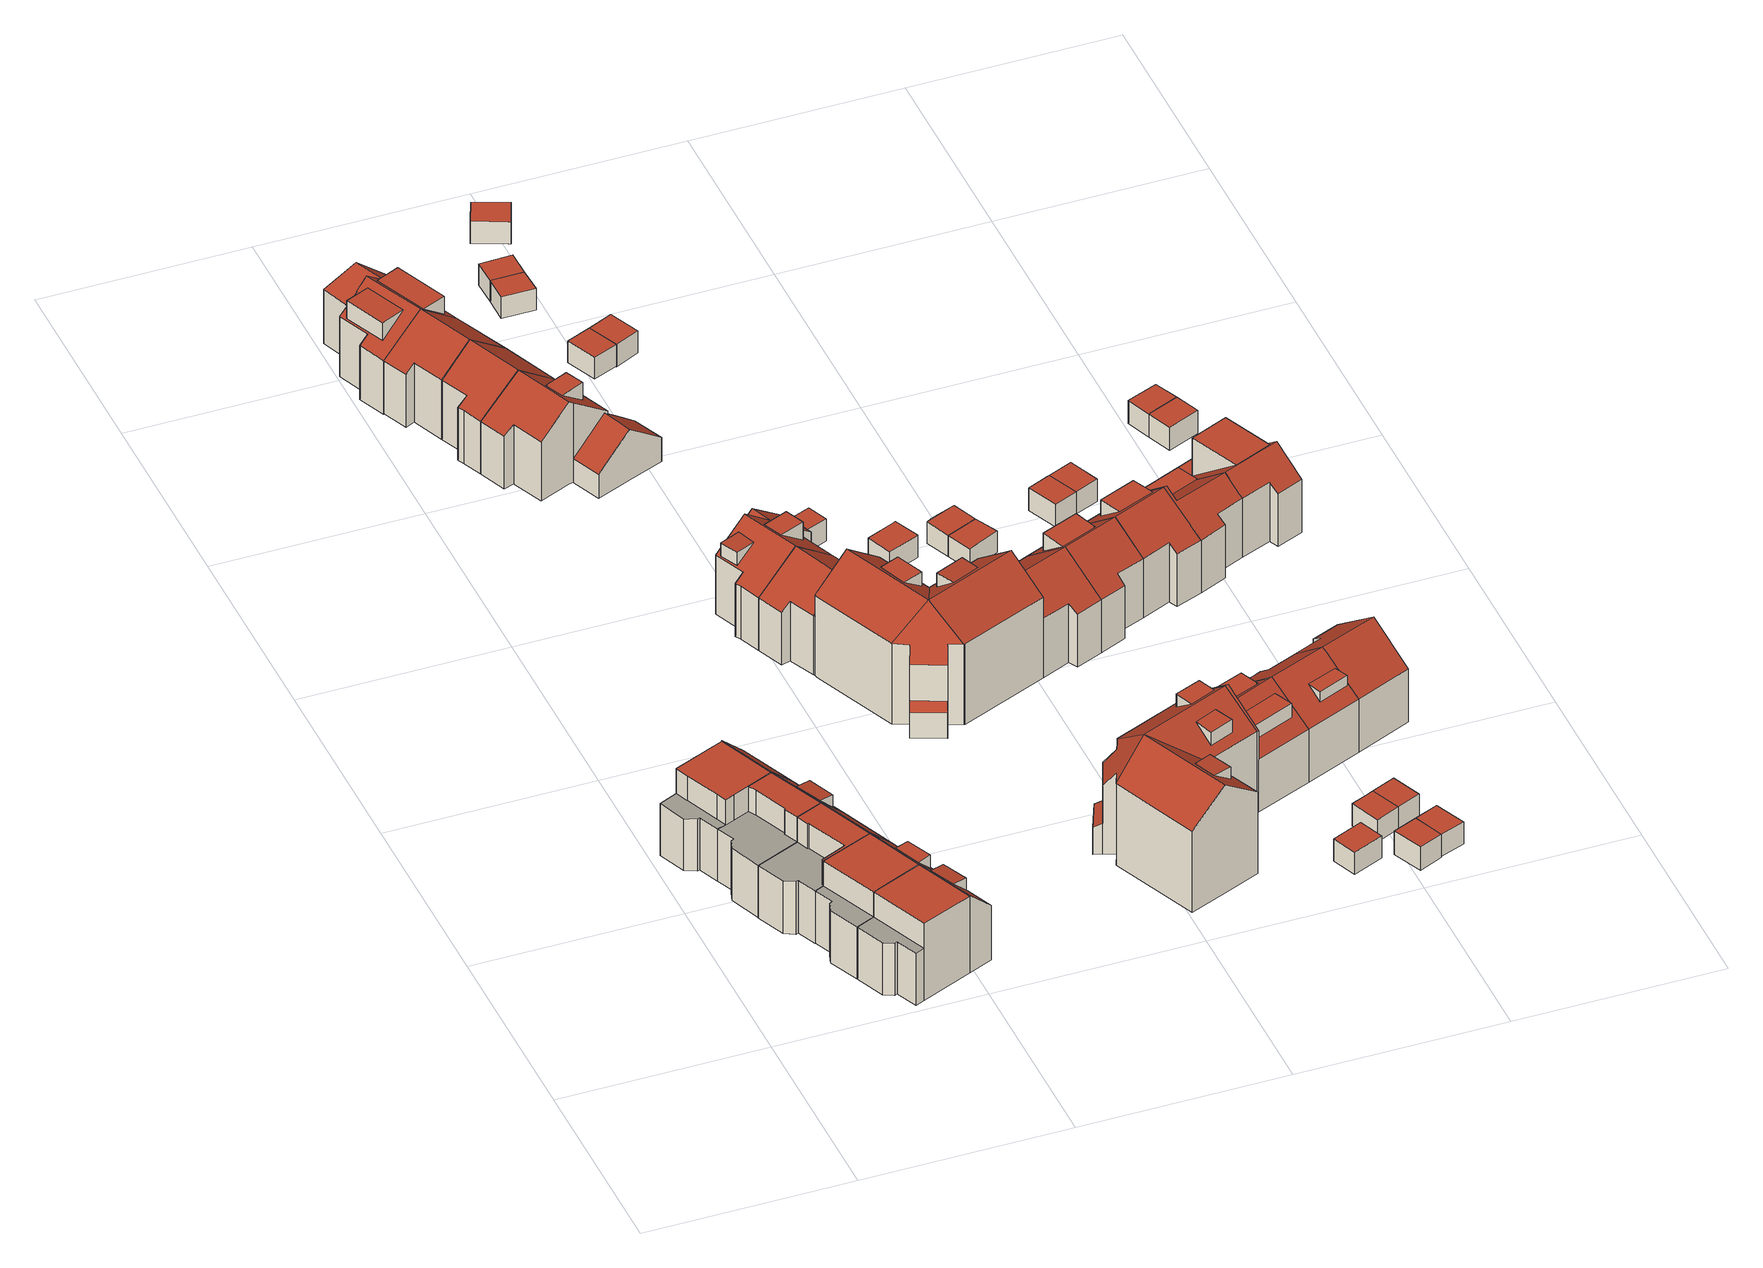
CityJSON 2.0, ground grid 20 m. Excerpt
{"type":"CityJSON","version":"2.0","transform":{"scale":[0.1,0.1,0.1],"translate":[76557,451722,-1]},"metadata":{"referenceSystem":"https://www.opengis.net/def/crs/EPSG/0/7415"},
"CityObjects":{
"building1":{"type":"Building","attributes":{"Volume":436.54,"Dakoppervlakte":54.67,"Muuroppervlakte":233.49,"Vloeroppervlakte":57.75,"hoogte_Z_max_in_m_NAP":8.41,"GEB_DOEL":"woonfunctie","dateOfConstruction":"1982-01-01","measuredHeight":8.44},"geometry":[{"type":"Solid","lod":"2","boundaries":[[[[0,1,2,3,4,5,6,7,8,9,10]],[[11,12,13,14,15,16,17,18,19,20]],[[21,22,23,24,25,26,27]],[[28,29,30,31]],[[0,10,20,21,27]],[[26,25,16,4,3]],[[10,9,11,20]],[[8,7,13,12]],[[7,6,14,13]],[[14,6,5,15]],[[16,15,5,4]],[[21,20,19,22]],[[19,18,23,22]],[[23,18,17,24]],[[24,17,16,25]],[[27,30,29,1,0]],[[3,2,28,31,26]],[[28,2,1,29]],[[30,27,26,31]],[[9,8,12,11]]]],"semantics":{"surfaces":[{"type":"GroundSurface"},{"type":"OuterFloorSurface"},{"type":"RoofSurface"},{"type":"WallSurface"}],"values":[[0,1,2,2,3,3,3,3,3,3,3,3,3,3,3,3,3,3,3,3]]}}]},
"building2":{"type":"Building","attributes":{"Volume":397.1,"Dakoppervlakte":32.5,"Muuroppervlakte":234.13,"Vloeroppervlakte":57.98,"hoogte_Z_max_in_m_NAP":8.41,"GEB_DOEL":"woonfunctie","dateOfConstruction":"1982-01-01","measuredHeight":8.43},"children":["building2-1"],"geometry":[{"type":"Solid","lod":"2","boundaries":[[[[32,33,5,4,3,2,34,35,36,37,38]],[[39,40,41,42,43,44,26,25]],[[45,46,28,31],[47,48,49,50]],[[15,51,52,53,54,55,56,57,58,59,16]],[[4,5,15,16]],[[15,5,33,51]],[[52,51,33,32]],[[32,38,53,52]],[[38,37,54,53]],[[25,26,3,4,16]],[[44,43,55,36,35]],[[46,34,2,28]],[[26,31,28,2,3]],[[45,44,35,34,46]],[[31,26,44,45]],[[25,16,59,39]],[[39,59,58,40]],[[40,58,57,41]],[[41,57,56,42]],[[42,56,55,43]],[[37,36,55,54]],[[60,61,47,50]],[[60,49,48,61]],[[48,47,61]],[[60,50,49]]]],"semantics":{"surfaces":[{"type":"GroundSurface"},{"type":"RoofSurface"},{"type":"OuterFloorSurface"},{"type":"WallSurface"}],"values":[[0,1,1,2,3,3,3,3,3,3,3,3,3,3,3,3,3,3,3,3,3,1,3,3,3]]}}]},
"building2-1":{"type":"BuildingInstallation","attributes":{"relationToConstruction":"outside"},"parents":["building2"],"geometry":[{"type":"MultiSurface","lod":"2","boundaries":[[[60,61,47,50]],[[60,49,48,61]],[[48,47,61]],[[60,50,49]]],"semantics":{"surfaces":[{"type":"RoofSurface"},{"type":"WallSurface"}],"values":[0,1,1,1]}}]},
"building3":{"type":"Building","attributes":{"Volume":391.67,"Dakoppervlakte":37.81,"Muuroppervlakte":233.89,"Vloeroppervlakte":57.33,"hoogte_Z_max_in_m_NAP":8.41,"GEB_DOEL":"woonfunctie","dateOfConstruction":"1982-01-01","measuredHeight":8.47},"geometry":[{"type":"Solid","lod":"2","boundaries":[[[[62,63,64,65,66,67,68,69,70,71,72]],[[54,73,74,75,76,77,78,79,80,81,55]],[[43,82,83,84,85,86,87,44]],[[88,89,46,45]],[[75,74,64,63]],[[63,62,76,75]],[[62,72,77,76]],[[66,65,73,54]],[[64,74,73,65]],[[68,67,55,43,44]],[[87,86,77,72,71]],[[71,70,89,88,87]],[[70,69,46,89]],[[69,68,44,45,46]],[[45,44,87,88]],[[43,55,81,82]],[[82,81,80,83]],[[80,79,84,83]],[[79,78,85,84]],[[85,78,77,86]],[[54,55,67,66]]]],"semantics":{"surfaces":[{"type":"GroundSurface"},{"type":"OuterFloorSurface"},{"type":"RoofSurface"},{"type":"WallSurface"}],"values":[[0,1,2,2,3,3,3,3,3,3,3,3,3,3,3,3,3,3,3,3,3]]}}]},
"building4":{"type":"Building","attributes":{"Volume":446.67,"Dakoppervlakte":49.87,"Muuroppervlakte":235,"Vloeroppervlakte":58.86,"hoogte_Z_max_in_m_NAP":8.41,"GEB_DOEL":"woonfunctie","dateOfConstruction":"1982-01-01","measuredHeight":8.44},"children":["building4-1"],"geometry":[{"type":"Solid","lod":"2","boundaries":[[[[90,91,92,93,94,95,96,97,98,99,100]],[[86,101,102,87]],[[103,104,89,88],[105,106,107,108]],[[76,109,110,111,112,113,77]],[[77,86,87,94,93]],[[102,101,113,98,97]],[[92,91,109,76]],[[110,109,91,90]],[[90,100,111,110]],[[112,111,100,99]],[[112,99,98,113]],[[86,77,113,101]],[[95,94,87,88,89]],[[97,96,104,103,102]],[[89,104,96,95]],[[88,87,102,103]],[[93,92,76,77]],[[114,115,105,108]],[[114,107,106,115]],[[106,105,115]],[[114,108,107]]]],"semantics":{"surfaces":[{"type":"GroundSurface"},{"type":"RoofSurface"},{"type":"OuterFloorSurface"},{"type":"WallSurface"}],"values":[[0,1,1,2,3,3,3,3,3,3,3,3,3,3,3,3,3,1,3,3,3]]}}]},
"building4-1":{"type":"BuildingInstallation","attributes":{"relationToConstruction":"outside"},"parents":["building4"],"geometry":[{"type":"MultiSurface","lod":"2","boundaries":[[[114,115,105,108]],[[114,107,106,115]],[[106,105,115]],[[114,108,107]]],"semantics":{"surfaces":[{"type":"RoofSurface"},{"type":"WallSurface"}],"values":[0,1,1,1]}}]},
"building5":{"type":"Building","attributes":{"Volume":452,"Dakoppervlakte":50.24,"Muuroppervlakte":235.91,"Vloeroppervlakte":59.5,"hoogte_Z_max_in_m_NAP":8.41,"GEB_DOEL":"woonfunctie","dateOfConstruction":"1982-01-01","measuredHeight":8.44},"children":["building5-1"],"geometry":[{"type":"Solid","lod":"2","boundaries":[[[[116,117,99,98,97,96,118,119,120,121,122]],[[101,123,124,102]],[[125,126,104,103],[127,128,129,130]],[[112,131,132,133,134,135,113]],[[101,102,97,98,113]],[[120,119,124,123,135]],[[122,121,134,133]],[[135,134,121,120]],[[113,98,99,112]],[[112,99,117,131]],[[116,132,131,117]],[[101,113,135,123]],[[119,118,126,125,124]],[[126,118,96,104]],[[102,103,104,96,97]],[[103,102,124,125]],[[133,132,116,122]],[[136,127,130,137]],[[137,129,128,136]],[[128,127,136]],[[137,130,129]]]],"semantics":{"surfaces":[{"type":"GroundSurface"},{"type":"RoofSurface"},{"type":"OuterFloorSurface"},{"type":"WallSurface"}],"values":[[0,1,1,2,3,3,3,3,3,3,3,3,3,3,3,3,3,1,3,3,3]]}}]},
"building5-1":{"type":"BuildingInstallation","attributes":{"relationToConstruction":"outside"},"parents":["building5"],"geometry":[{"type":"MultiSurface","lod":"2","boundaries":[[[136,127,130,137]],[[137,129,128,136]],[[128,127,136]],[[137,130,129]]],"semantics":{"surfaces":[{"type":"RoofSurface"},{"type":"WallSurface"}],"values":[0,1,1,1]}}]},
"building6":{"type":"Building","attributes":{"Volume":360.4,"Dakoppervlakte":61.34,"Muuroppervlakte":196.68,"Vloeroppervlakte":49.16,"hoogte_Z_max_in_m_NAP":9.28,"GEB_DOEL":"woonfunctie","dateOfConstruction":"1980-01-01","measuredHeight":8.89},"geometry":[{"type":"Solid","lod":"2","boundaries":[[[[138,139,140,141,142,143,144,145]],[[146,147,148,149,150,151]],[[151,150,152,153]],[[144,143,152,150]],[[143,142,153,152]],[[141,140,146,151,153,142]],[[147,146,140,139]],[[148,147,139,138]],[[148,138,145,149]],[[144,150,149,145]]]],"semantics":{"surfaces":[{"type":"GroundSurface"},{"type":"RoofSurface"},{"type":"WallSurface"}],"values":[[0,1,1,2,2,2,2,2,2,2]]}}]},
"building7":{"type":"Building","attributes":{"Volume":532.87,"Dakoppervlakte":56.47,"Muuroppervlakte":241.25,"Vloeroppervlakte":70.37,"hoogte_Z_max_in_m_NAP":9.27,"GEB_DOEL":"woonfunctie","dateOfConstruction":"1980-01-01","measuredHeight":8.95},"children":["building7-1","building7-2"],"geometry":[{"type":"Solid","lod":"2","boundaries":[[[[154,155,156,157,158,159,160,161,162,163,164,165]],[[166,151,153,167,168,169],[170,171,172,173]],[[146,151,166,174,175,176,177,178],[179,180,181,182]],[[183,184,169,185,186,187]],[[167,188,186,185]],[[166,169,184]],[[183,174,166,184]],[[158,157,175,174,183]],[[155,177,176,156]],[[155,154,178,177]],[[178,154,165,146]],[[165,164,151,146]],[[153,163,162,167]],[[187,186,188,161,160,159]],[[159,158,183,187]],[[168,167,185]],[[185,169,168]],[[167,162,161,188]],[[151,164,163,153]],[[157,156,176,175]],[[189,190,170,173]],[[189,172,171,190]],[[171,170,190]],[[189,173,172]],[[191,182,181,192]],[[192,180,179,191]],[[179,182,191]],[[192,181,180]]]],"semantics":{"surfaces":[{"type":"GroundSurface"},{"type":"RoofSurface"},{"type":"WallSurface"}],"values":[[0,1,1,1,1,2,2,2,2,2,2,2,2,2,2,2,2,2,2,2,1,2,2,2,1,2,2,2]]}}]},
"building7-1":{"type":"BuildingInstallation","attributes":{"relationToConstruction":"outside"},"parents":["building7"],"geometry":[{"type":"MultiSurface","lod":"2","boundaries":[[[189,190,170,173]],[[189,172,171,190]],[[171,170,190]],[[189,173,172]]],"semantics":{"surfaces":[{"type":"RoofSurface"},{"type":"WallSurface"}],"values":[0,1,1,1]}}]},
"building7-2":{"type":"BuildingInstallation","attributes":{"relationToConstruction":"outside"},"parents":["building7"],"geometry":[{"type":"MultiSurface","lod":"2","boundaries":[[[191,182,181,192]],[[192,180,179,191]],[[179,182,191]],[[192,181,180]]],"semantics":{"surfaces":[{"type":"RoofSurface"},{"type":"WallSurface"}],"values":[0,1,1,1]}}]},
"building8":{"type":"Building","attributes":{"Volume":357.37,"Dakoppervlakte":60.67,"Muuroppervlakte":196.21,"Vloeroppervlakte":48.62,"hoogte_Z_max_in_m_NAP":9.29,"GEB_DOEL":"woonfunctie","dateOfConstruction":"1980-01-01","measuredHeight":8.91},"geometry":[{"type":"Solid","lod":"2","boundaries":[[[[145,144,143,193,194,195,196,197,198]],[[199,150,149,200,201,202,203]],[[152,150,199,204]],[[194,193,204,199]],[[193,143,152,204]],[[149,150,152,143,144,145]],[[200,149,145,198]],[[198,197,201,200]],[[197,196,202,201]],[[202,196,195,203]],[[199,203,195,194]]]],"semantics":{"surfaces":[{"type":"GroundSurface"},{"type":"RoofSurface"},{"type":"WallSurface"}],"values":[[0,1,1,2,2,2,2,2,2,2,2]]}}]},
"building9":{"type":"Building","attributes":{"Volume":407.13,"Dakoppervlakte":66.75,"Muuroppervlakte":210.38,"Vloeroppervlakte":59.9,"hoogte_Z_max_in_m_NAP":9.3,"GEB_DOEL":"woonfunctie","dateOfConstruction":"1980-01-01","measuredHeight":8.94},"children":["building9-1"],"geometry":[{"type":"Solid","lod":"2","boundaries":[[[[205,195,194,193,206,207,208,209,210,211,212,213,214]],[[199,203,215,216,217,218]],[[204,199,218,219,220,221,222],[223,224,225,226]],[[227,228,229,230]],[[203,195,205,215]],[[205,214,216,215]],[[219,218,217,213,212,211]],[[220,219,211,210,230]],[[207,206,222,221,229]],[[193,204,222,206]],[[199,204,193,194]],[[209,227,230,210]],[[227,209,208,228]],[[207,229,228,208]],[[229,221,220,230]],[[195,203,199,194]],[[214,213,217,216]],[[226,231,232,223]],[[231,226,225]],[[231,225,224,232]],[[232,224,223]]]],"semantics":{"surfaces":[{"type":"GroundSurface"},{"type":"RoofSurface"},{"type":"WallSurface"}],"values":[[0,1,1,1,2,2,2,2,2,2,2,2,2,2,2,2,2,1,2,2,2]]}}]},
"building9-1":{"type":"BuildingInstallation","attributes":{"relationToConstruction":"outside"},"parents":["building9"],"geometry":[{"type":"MultiSurface","lod":"2","boundaries":[[[226,231,232,223]],[[231,226,225]],[[231,225,224,232]],[[232,224,223]]],"semantics":{"surfaces":[{"type":"RoofSurface"},{"type":"WallSurface"}],"values":[0,1,1,1]}}]},
"building10":{"type":"Building","attributes":{"Volume":336.99,"Dakoppervlakte":57.54,"Muuroppervlakte":191.28,"Vloeroppervlakte":45.92,"hoogte_Z_max_in_m_NAP":9.04,"GEB_DOEL":"woonfunctie","dateOfConstruction":"1980-01-01","measuredHeight":8.91},"geometry":[{"type":"Solid","lod":"2","boundaries":[[[[233,234,235,236,237,238,239,240]],[[241,242,243,244,245,246]],[[247,248,241,246]],[[238,242,241,239]],[[238,237,243,242]],[[244,243,237,236]],[[236,235,245,244]],[[245,235,234,233,247,246]],[[233,240,248,247]],[[239,241,248,240]]]],"semantics":{"surfaces":[{"type":"GroundSurface"},{"type":"RoofSurface"},{"type":"WallSurface"}],"values":[[0,1,1,2,2,2,2,2,2,2]]}}]},
"building11":{"type":"Building","attributes":{"Volume":487,"Dakoppervlakte":83.16,"Muuroppervlakte":246.27,"Vloeroppervlakte":75.62,"hoogte_Z_max_in_m_NAP":9.04,"GEB_DOEL":"woonfunctie","dateOfConstruction":"1980-01-01","measuredHeight":8.94},"children":["building11-1","building11-2"],"geometry":[{"type":"Solid","lod":"2","boundaries":[[[[239,238,249,250,251,252,253,254,255,256,257,258,259,240]],[[260,241,248,261,262],[263,264,265,266]],[[242,241,260,267,268,269,270],[271,272,273,274]],[[275,276,277,278]],[[279,280,276,275,281]],[[251,250,269,268]],[[269,250,249,270]],[[242,238,239,240,248,241]],[[248,240,259,281,261]],[[255,277,276,256]],[[255,254,278,277]],[[251,268,267,252]],[[279,258,257,280]],[[276,280,257,256]],[[278,254,253,260,262,261,281,275]],[[258,279,281,259]],[[252,267,260,253]],[[270,249,238,242]],[[282,283,263,266]],[[282,265,264,283]],[[264,263,283]],[[282,266,265]],[[284,285,272,271]],[[273,285,284,274]],[[285,273,272]],[[271,274,284]]]],"semantics":{"surfaces":[{"type":"GroundSurface"},{"type":"RoofSurface"},{"type":"WallSurface"}],"values":[[0,1,1,1,1,2,2,2,2,2,2,2,2,2,2,2,2,2,1,2,2,2,1,2,2,2]]}}]},
"building11-1":{"type":"BuildingInstallation","attributes":{"relationToConstruction":"outside"},"parents":["building11"],"geometry":[{"type":"MultiSurface","lod":"2","boundaries":[[[282,283,263,266]],[[282,265,264,283]],[[264,263,283]],[[282,266,265]]],"semantics":{"surfaces":[{"type":"RoofSurface"},{"type":"WallSurface"}],"values":[0,1,1,1]}}]},
"building11-2":{"type":"BuildingInstallation","attributes":{"relationToConstruction":"outside"},"parents":["building11"],"geometry":[{"type":"MultiSurface","lod":"2","boundaries":[[[284,285,272,271]],[[273,285,284,274]],[[285,273,272]],[[271,274,284]]],"semantics":{"surfaces":[{"type":"RoofSurface"},{"type":"WallSurface"}],"values":[0,1,1,1]}}]},
"building12":{"type":"Building","attributes":{"Volume":97.57,"Dakoppervlakte":30.74,"Muuroppervlakte":76.99,"Vloeroppervlakte":24.12,"hoogte_Z_max_in_m_NAP":5.95,"GEB_DOEL":"overige gebruiksfunctie","dateOfConstruction":"1980-01-01","measuredHeight":5.52},"geometry":[{"type":"Solid","lod":"2","boundaries":[[[[286,287,211,288,209,289,290]],[[291,292,293,294]],[[295,296,297,294,293]],[[211,291,294,288]],[[291,211,287,292]],[[295,290,289,296]],[[297,296,289,209]],[[288,294,297,209]],[[292,287,286,290,295,293]]]],"semantics":{"surfaces":[{"type":"GroundSurface"},{"type":"RoofSurface"},{"type":"WallSurface"}],"values":[[0,1,1,2,2,2,2,2,2]]}}]},
"building13":{"type":"Building","attributes":{"Volume":1522.22,"Dakoppervlakte":178.85,"Muuroppervlakte":496.43,"Vloeroppervlakte":152.48,"hoogte_Z_max_in_m_NAP":11.66,"GEB_DOEL":"woonfunctie","dateOfConstruction":"1980-01-01","measuredHeight":11.55},"children":["building13-1","building13-2"],"geometry":[{"type":"Solid","lod":"2","boundaries":[[[[298,299,300,301,302,303,304,235,234,233,305,306,307,308,309,310,311,312,313,314,315]],[[316,317,318,319,320]],[[321,322,319,318,323,324,325,326,327]],[[318,328,329,330,323]],[[328,318,331,332],[333,334,335,336]],[[245,337,338,246]],[[338,339,247,246]],[[340,341,342,343]],[[344,331,318,317],[345,346,347,348]],[[309,308,317,316]],[[306,305,339,332,331]],[[323,330,329,337,304,303,302]],[[324,323,302,301]],[[326,325,324,301,300,299,342]],[[321,327,341,314,313,312,322]],[[311,319,322,312]],[[245,246,247,233,234,235]],[[235,304,337,245]],[[328,332,339,338,337,329]],[[340,315,314,341]],[[310,309,316,320]],[[315,340,343,298]],[[341,327,326,342]],[[307,344,317,308]],[[306,331,344,307]],[[298,343,342,299]],[[320,319,311,310]],[[305,233,247,339]],[[336,335,349,350]],[[349,335,334]],[[350,349,334,333]],[[350,333,336]],[[345,348,351,352]],[[348,347,351]],[[352,351,347,346]],[[346,345,352]]]],"semantics":{"surfaces":[{"type":"GroundSurface"},{"type":"RoofSurface"},{"type":"WallSurface"}],"values":[[0,1,1,1,1,1,1,1,1,2,2,2,2,2,2,2,2,2,2,2,2,2,2,2,2,2,2,2,1,2,2,2,1,2,2,2]]}}]},
"building13-1":{"type":"BuildingInstallation","attributes":{"relationToConstruction":"outside"},"parents":["building13"],"geometry":[{"type":"MultiSurface","lod":"2","boundaries":[[[336,335,349,350]],[[349,335,334]],[[350,349,334,333]],[[350,333,336]]],"semantics":{"surfaces":[{"type":"RoofSurface"},{"type":"WallSurface"}],"values":[0,1,1,1]}}]},
"building13-2":{"type":"BuildingInstallation","attributes":{"relationToConstruction":"outside"},"parents":["building13"],"geometry":[{"type":"MultiSurface","lod":"2","boundaries":[[[345,348,351,352]],[[348,347,351]],[[352,351,347,346]],[[346,345,352]]],"semantics":{"surfaces":[{"type":"RoofSurface"},{"type":"WallSurface"}],"values":[0,1,1,1]}}]},
"building14":{"type":"Building","attributes":{"Volume":1495.28,"Dakoppervlakte":169.59,"Muuroppervlakte":495.35,"Vloeroppervlakte":147.71,"hoogte_Z_max_in_m_NAP":11.68,"GEB_DOEL":"woonfunctie","dateOfConstruction":"1980-01-01","measuredHeight":11.65},"children":["building14-1","building14-2","building14-3"],"geometry":[{"type":"Solid","lod":"2","boundaries":[[[[353,354,355,356,357,358,359,360,361,362,363,364,365,366,367,368,369,370,371]],[[372,373,374,375,376,377],[378,379,380,381]],[[382,383,384,373],[385,386,387,388]],[[382,373,389,390,391]],[[372,392,393,394,395,389,373]],[[373,384,396,397,374],[398,399,400,401]],[[402,403,404,405]],[[369,368,390,389,395,370]],[[368,367,391,390]],[[383,382,391,367,366,365]],[[396,363,362,397]],[[375,374,397,362,361,360]],[[377,376,375,360,359,358]],[[372,377,358,357]],[[371,370,395,394,403]],[[405,354,353,402]],[[353,371,403,402]],[[393,404,403,394]],[[356,355,404,393,392]],[[404,355,354,405]],[[372,357,356,392]],[[396,384,383,365,364,363]],[[406,407,378,381]],[[406,381,380]],[[407,406,380,379]],[[407,379,378]],[[387,408,409,388]],[[408,386,385,409]],[[385,388,409]],[[408,387,386]],[[398,401,410,411]],[[410,401,400]],[[400,399,411,410]],[[411,399,398]]]],"semantics":{"surfaces":[{"type":"GroundSurface"},{"type":"RoofSurface"},{"type":"WallSurface"}],"values":[[0,1,1,1,1,1,1,2,2,2,2,2,2,2,2,2,2,2,2,2,2,2,1,2,2,2,1,2,2,2,1,2,2,2]]}}]},
"building14-1":{"type":"BuildingInstallation","attributes":{"relationToConstruction":"outside"},"parents":["building14"],"geometry":[{"type":"MultiSurface","lod":"2","boundaries":[[[406,407,378,381]],[[406,381,380]],[[407,406,380,379]],[[407,379,378]]],"semantics":{"surfaces":[{"type":"RoofSurface"},{"type":"WallSurface"}],"values":[0,1,1,1]}}]},
"building14-2":{"type":"BuildingInstallation","attributes":{"relationToConstruction":"outside"},"parents":["building14"],"geometry":[{"type":"MultiSurface","lod":"2","boundaries":[[[387,408,409,388]],[[408,386,385,409]],[[385,388,409]],[[408,387,386]]],"semantics":{"surfaces":[{"type":"RoofSurface"},{"type":"WallSurface"}],"values":[0,1,1,1]}}]},
"building14-3":{"type":"BuildingInstallation","attributes":{"relationToConstruction":"outside"},"parents":["building14"],"geometry":[{"type":"MultiSurface","lod":"2","boundaries":[[[398,401,410,411]],[[410,401,400]],[[400,399,411,410]],[[411,399,398]]],"semantics":{"surfaces":[{"type":"RoofSurface"},{"type":"WallSurface"}],"values":[0,1,1,1]}}]},
"building15":{"type":"Building","attributes":{"Volume":10.91,"Dakoppervlakte":4.63,"Muuroppervlakte":20.3,"Vloeroppervlakte":4.63,"hoogte_Z_max_in_m_NAP":2.3,"GEB_DOEL":"onbekend","dateOfConstruction":"1980-01-01","measuredHeight":2.36},"geometry":[{"type":"Solid","lod":"2","boundaries":[[[[412,413,414,415]],[[416,417,418,419]],[[412,415,418,417]],[[415,414,419,418]],[[413,416,419,414]],[[412,417,416,413]]]],"semantics":{"surfaces":[{"type":"GroundSurface"},{"type":"RoofSurface"},{"type":"WallSurface"}],"values":[[0,1,2,2,2,2]]}}]},
"building16":{"type":"Building","attributes":{"Volume":18.87,"Dakoppervlakte":8.03,"Muuroppervlakte":26.81,"Vloeroppervlakte":8.03,"hoogte_Z_max_in_m_NAP":2.81,"GEB_DOEL":"onbekend","dateOfConstruction":"1980-01-01","measuredHeight":2.35},"geometry":[{"type":"Solid","lod":"2","boundaries":[[[[420,421,422,423]],[[424,425,426,427]],[[423,425,424,420]],[[426,425,423,422]],[[421,427,426,422]],[[421,420,424,427]]]],"semantics":{"surfaces":[{"type":"GroundSurface"},{"type":"RoofSurface"},{"type":"WallSurface"}],"values":[[0,1,2,2,2,2]]}}]},
"building17":{"type":"Building","attributes":{"Volume":20.17,"Dakoppervlakte":8.45,"Muuroppervlakte":27.95,"Vloeroppervlakte":8.45,"hoogte_Z_max_in_m_NAP":2.84,"GEB_DOEL":"onbekend","dateOfConstruction":"1980-01-01","measuredHeight":2.39},"geometry":[{"type":"Solid","lod":"2","boundaries":[[[[428,429,430,431]],[[432,433,434,435]],[[431,432,435,428]],[[431,430,433,432]],[[434,433,430,429]],[[429,428,435,434]]]],"semantics":{"surfaces":[{"type":"GroundSurface"},{"type":"RoofSurface"},{"type":"WallSurface"}],"values":[[0,1,2,2,2,2]]}}]},
"building18":{"type":"Building","attributes":{"Volume":18.94,"Dakoppervlakte":8.03,"Muuroppervlakte":26.92,"Vloeroppervlakte":8.03,"hoogte_Z_max_in_m_NAP":2.81,"GEB_DOEL":"onbekend","dateOfConstruction":"1980-01-01","measuredHeight":2.36},"geometry":[{"type":"Solid","lod":"2","boundaries":[[[[423,436,437,420]],[[425,424,438,439]],[[423,420,424,425]],[[420,437,438,424]],[[436,439,438,437]],[[436,423,425,439]]]],"semantics":{"surfaces":[{"type":"GroundSurface"},{"type":"RoofSurface"},{"type":"WallSurface"}],"values":[[0,1,2,2,2,2]]}}]},
"building19":{"type":"Building","attributes":{"Volume":20.68,"Dakoppervlakte":8.45,"Muuroppervlakte":28.65,"Vloeroppervlakte":8.45,"hoogte_Z_max_in_m_NAP":2.84,"GEB_DOEL":"onbekend","dateOfConstruction":"1980-01-01","measuredHeight":2.45},"geometry":[{"type":"Solid","lod":"2","boundaries":[[[[440,441,442,443]],[[444,432,435,445]],[[443,432,444,440]],[[443,442,435,432]],[[441,445,435,442]],[[440,444,445,441]]]],"semantics":{"surfaces":[{"type":"GroundSurface"},{"type":"RoofSurface"},{"type":"WallSurface"}],"values":[[0,1,2,2,2,2]]}}]},
"building20":{"type":"Building","attributes":{"Volume":20.83,"Dakoppervlakte":8.76,"Muuroppervlakte":28.29,"Vloeroppervlakte":8.76,"hoogte_Z_max_in_m_NAP":2.4,"GEB_DOEL":"onbekend","dateOfConstruction":"1980-01-01","measuredHeight":2.38},"geometry":[{"type":"Solid","lod":"2","boundaries":[[[[446,447,448,449,450,451]],[[452,453,454,455,456,457]],[[452,446,451,450,454,453]],[[450,449,455,454]],[[457,456,455,449,448,447]],[[446,452,457,447]]]],"semantics":{"surfaces":[{"type":"GroundSurface"},{"type":"RoofSurface"},{"type":"WallSurface"}],"values":[[0,1,2,2,2,2]]}}]},
"building21":{"type":"Building","attributes":{"Volume":22.49,"Dakoppervlakte":9.3,"Muuroppervlakte":29.73,"Vloeroppervlakte":9.3,"hoogte_Z_max_in_m_NAP":2.88,"GEB_DOEL":"onbekend","dateOfConstruction":"1980-01-01","measuredHeight":2.42},"geometry":[{"type":"Solid","lod":"2","boundaries":[[[[458,459,460,461,462]],[[463,464,465,466,467]],[[462,466,465,458]],[[462,461,467,466]],[[467,461,460,459,464,463]],[[465,464,459,458]]]],"semantics":{"surfaces":[{"type":"GroundSurface"},{"type":"RoofSurface"},{"type":"WallSurface"}],"values":[[0,1,2,2,2,2]]}}]},
"building22":{"type":"Building","attributes":{"Volume":409.48,"Dakoppervlakte":78.85,"Muuroppervlakte":211.42,"Vloeroppervlakte":66.08,"hoogte_Z_max_in_m_NAP":9.06,"GEB_DOEL":"woonfunctie","dateOfConstruction":"1980-01-01","measuredHeight":8.93},"geometry":[{"type":"Solid","lod":"2","boundaries":[[[[309,468,307,469,470,471,472,473,474,475,476,477]],[[478,479,480,481,482,483]],[[478,484,485,486,479]],[[487,488,489,490,491]],[[309,480,479,468]],[[477,476,482,481]],[[476,475,483,482]],[[478,483,475,474,473,487,484]],[[469,307,486,485,491]],[[486,307,468,479]],[[469,491,490,470]],[[487,473,472,488]],[[490,489,488,472,471,470]],[[491,485,484,487]],[[309,477,481,480]]]],"semantics":{"surfaces":[{"type":"GroundSurface"},{"type":"RoofSurface"},{"type":"WallSurface"}],"values":[[0,1,1,1,2,2,2,2,2,2,2,2,2,2,2]]}}]},
"building23":{"type":"Building","attributes":{"Volume":20.31,"Dakoppervlakte":8.28,"Muuroppervlakte":28.45,"Vloeroppervlakte":8.28,"hoogte_Z_max_in_m_NAP":2.54,"GEB_DOEL":"onbekend","dateOfConstruction":"1980-01-01","measuredHeight":2.45},"geometry":[{"type":"Solid","lod":"2","boundaries":[[[[492,493,494,495]],[[496,497,498,499]],[[492,495,499,498]],[[494,496,499,495]],[[493,497,496,494]],[[493,492,498,497]]]],"semantics":{"surfaces":[{"type":"GroundSurface"},{"type":"RoofSurface"},{"type":"WallSurface"}],"values":[[0,1,2,2,2,2]]}}]},
"building24":{"type":"Building","attributes":{"Volume":389.99,"Dakoppervlakte":38.84,"Muuroppervlakte":242.2,"Vloeroppervlakte":49.73,"hoogte_Z_max_in_m_NAP":11.68,"GEB_DOEL":"woonfunctie","dateOfConstruction":"1980-01-01","measuredHeight":11.59},"children":["building24-1","building24-2"],"geometry":[{"type":"Solid","lod":"2","boundaries":[[[[500,501,502,503,504,505,506,507,508,509,510]],[[511,512,513,514,515],[516,517,518,519]],[[520,521,512,511,522,523,524],[525,526,527,528]],[[375,374,529,530]],[[397,531,529,374]],[[503,502,520,524]],[[507,515,514,508]],[[511,515,507,506]],[[509,397,374,510]],[[514,531,397,509,508]],[[524,523,522,505,504,503]],[[374,375,500,510]],[[514,513,529,531]],[[513,512,521,530,529]],[[501,500,375,530,521]],[[505,522,511,506]],[[502,501,521,520]],[[516,519,532,533]],[[532,519,518]],[[518,517,533,532]],[[533,517,516]],[[528,534,535,525]],[[527,526,535,534]],[[526,525,535]],[[534,528,527]]]],"semantics":{"surfaces":[{"type":"GroundSurface"},{"type":"RoofSurface"},{"type":"WallSurface"}],"values":[[0,1,1,1,1,2,2,2,2,2,2,2,2,2,2,2,2,1,2,2,2,1,2,2,2]]}}]},
"building24-1":{"type":"BuildingInstallation","attributes":{"relationToConstruction":"outside"},"parents":["building24"],"geometry":[{"type":"MultiSurface","lod":"2","boundaries":[[[516,519,532,533]],[[532,519,518]],[[518,517,533,532]],[[533,517,516]]],"semantics":{"surfaces":[{"type":"RoofSurface"},{"type":"WallSurface"}],"values":[0,1,1,1]}}]},
"building24-2":{"type":"BuildingInstallation","attributes":{"relationToConstruction":"outside"},"parents":["building24"],"geometry":[{"type":"MultiSurface","lod":"2","boundaries":[[[528,534,535,525]],[[527,526,535,534]],[[526,525,535]],[[534,528,527]]],"semantics":{"surfaces":[{"type":"RoofSurface"},{"type":"WallSurface"}],"values":[0,1,1,1]}}]},
"building25":{"type":"Building","attributes":{"Volume":20.21,"Dakoppervlakte":8.59,"Muuroppervlakte":27.77,"Vloeroppervlakte":8.59,"hoogte_Z_max_in_m_NAP":2.44,"GEB_DOEL":"onbekend","dateOfConstruction":"1980-01-01","measuredHeight":2.35},"geometry":[{"type":"Solid","lod":"2","boundaries":[[[[536,537,538,539,540]],[[541,542,543,544,545]],[[542,541,545,536,540,539]],[[539,538,543,542]],[[537,544,543,538]],[[536,545,544,537]]]],"semantics":{"surfaces":[{"type":"GroundSurface"},{"type":"RoofSurface"},{"type":"WallSurface"}],"values":[[0,1,2,2,2,2]]}}]},
"building26":{"type":"Building","attributes":{"Volume":20.15,"Dakoppervlakte":8.59,"Muuroppervlakte":27.7,"Vloeroppervlakte":8.59,"hoogte_Z_max_in_m_NAP":2.44,"GEB_DOEL":"onbekend","dateOfConstruction":"1980-01-01","measuredHeight":2.35},"geometry":[{"type":"Solid","lod":"2","boundaries":[[[[546,538,537,547]],[[548,549,544,543]],[[544,537,538,543]],[[538,546,548,543]],[[547,549,548,546]],[[537,544,549,547]]]],"semantics":{"surfaces":[{"type":"GroundSurface"},{"type":"RoofSurface"},{"type":"WallSurface"}],"values":[[0,1,2,2,2,2]]}}]},
"building27":{"type":"Building","attributes":{"Volume":419.44,"Dakoppervlakte":67.41,"Muuroppervlakte":212.31,"Vloeroppervlakte":66.25,"hoogte_Z_max_in_m_NAP":9.06,"GEB_DOEL":"woonfunctie","dateOfConstruction":"1980-01-01","measuredHeight":8.94},"children":["building27-1"],"geometry":[{"type":"Solid","lod":"2","boundaries":[[[[475,474,473,472,550,551,552,553,554,555,556]],[[478,483,557,558,559,560]],[[561,562,484,478,560],[563,564,565,566]],[[488,487,567,568]],[[483,475,556,557]],[[555,554,559,558]],[[559,554,553,552,561,560]],[[552,551,567,562,561]],[[484,487,473,474,478]],[[488,472,473,487]],[[567,551,550,568]],[[488,568,550,472]],[[567,487,484,562]],[[474,475,483,478]],[[557,556,555,558]],[[564,563,569,570]],[[563,566,569]],[[570,569,566,565]],[[565,564,570]]]],"semantics":{"surfaces":[{"type":"GroundSurface"},{"type":"RoofSurface"},{"type":"WallSurface"}],"values":[[0,1,1,1,2,2,2,2,2,2,2,2,2,2,2,1,2,2,2]]}}]},
"building27-1":{"type":"BuildingInstallation","attributes":{"relationToConstruction":"outside"},"parents":["building27"],"geometry":[{"type":"MultiSurface","lod":"2","boundaries":[[[564,563,569,570]],[[563,566,569]],[[570,569,566,565]],[[565,564,570]]],"semantics":{"surfaces":[{"type":"RoofSurface"},{"type":"WallSurface"}],"values":[0,1,1,1]}}]},
"building28":{"type":"Building","attributes":{"Volume":19.49,"Dakoppervlakte":7.96,"Muuroppervlakte":27.79,"Vloeroppervlakte":7.96,"hoogte_Z_max_in_m_NAP":2.54,"GEB_DOEL":"onbekend","dateOfConstruction":"1980-01-01","measuredHeight":2.45},"geometry":[{"type":"Solid","lod":"2","boundaries":[[[[571,572,573,574,575]],[[576,577,578,579,580]],[[573,572,577,576]],[[571,578,577,572]],[[571,575,579,578]],[[573,576,580,579,575,574]]]],"semantics":{"surfaces":[{"type":"GroundSurface"},{"type":"RoofSurface"},{"type":"WallSurface"}],"values":[[0,1,2,2,2,2]]}}]},
"building29":{"type":"Building","attributes":{"Volume":20.9,"Dakoppervlakte":8.22,"Muuroppervlakte":29.35,"Vloeroppervlakte":8.22,"hoogte_Z_max_in_m_NAP":2.54,"GEB_DOEL":"onbekend","dateOfConstruction":"1980-01-01","measuredHeight":2.54},"geometry":[{"type":"Solid","lod":"2","boundaries":[[[[581,582,583,584]],[[585,586,587,588]],[[584,586,585,581]],[[584,583,587,586]],[[582,588,587,583]],[[581,585,588,582]]]],"semantics":{"surfaces":[{"type":"GroundSurface"},{"type":"RoofSurface"},{"type":"WallSurface"}],"values":[[0,1,2,2,2,2]]}}]},
"building30":{"type":"Building","attributes":{"Volume":371.85,"Dakoppervlakte":56.44,"Muuroppervlakte":199.59,"Vloeroppervlakte":49.68,"hoogte_Z_max_in_m_NAP":9.09,"GEB_DOEL":"woonfunctie","dateOfConstruction":"1980-01-01","measuredHeight":9.01},"children":["building30-1"],"geometry":[{"type":"Solid","lod":"2","boundaries":[[[[589,590,591,592,593,594,507,506,505]],[[522,511,595,596,597,598,599]],[[600,595,511,515],[601,602,603,604]],[[596,595,600,594,593,592]],[[600,515,507,594]],[[515,511,522,505,506,507]],[[505,522,599,598,590,589]],[[590,598,597,591]],[[597,596,592,591]],[[605,603,602,606]],[[606,602,601]],[[601,604,605,606]],[[605,604,603]]]],"semantics":{"surfaces":[{"type":"GroundSurface"},{"type":"RoofSurface"},{"type":"WallSurface"}],"values":[[0,1,1,2,2,2,2,2,2,1,2,2,2]]}}]},
"building30-1":{"type":"BuildingInstallation","attributes":{"relationToConstruction":"outside"},"parents":["building30"],"geometry":[{"type":"MultiSurface","lod":"2","boundaries":[[[605,603,602,606]],[[606,602,601]],[[601,604,605,606]],[[605,604,603]]],"semantics":{"surfaces":[{"type":"RoofSurface"},{"type":"WallSurface"}],"values":[0,1,1,1]}}]},
"building31":{"type":"Building","attributes":{"Volume":19.52,"Dakoppervlakte":7.96,"Muuroppervlakte":27.83,"Vloeroppervlakte":7.96,"hoogte_Z_max_in_m_NAP":2.54,"GEB_DOEL":"onbekend","dateOfConstruction":"1980-01-01","measuredHeight":2.45},"geometry":[{"type":"Solid","lod":"2","boundaries":[[[[575,607,608,571]],[[579,578,609,610]],[[575,571,578,579]],[[571,608,609,578]],[[607,610,609,608]],[[575,579,610,607]]]],"semantics":{"surfaces":[{"type":"GroundSurface"},{"type":"RoofSurface"},{"type":"WallSurface"}],"values":[[0,1,2,2,2,2]]}}]},
"building32":{"type":"Building","attributes":{"Volume":20.04,"Dakoppervlakte":8.22,"Muuroppervlakte":28.14,"Vloeroppervlakte":8.22,"hoogte_Z_max_in_m_NAP":2.54,"GEB_DOEL":"onbekend","dateOfConstruction":"1980-01-01","measuredHeight":2.44},"geometry":[{"type":"Solid","lod":"2","boundaries":[[[[611,612,613,614]],[[585,588,615,616]],[[611,614,588,585]],[[614,613,615,588]],[[615,613,612,616]],[[611,585,616,612]]]],"semantics":{"surfaces":[{"type":"GroundSurface"},{"type":"RoofSurface"},{"type":"WallSurface"}],"values":[[0,1,2,2,2,2]]}}]},
"building33":{"type":"Building","attributes":{"Volume":366.75,"Dakoppervlakte":49.57,"Muuroppervlakte":196.79,"Vloeroppervlakte":48.7,"hoogte_Z_max_in_m_NAP":9.06,"GEB_DOEL":"woonfunctie","dateOfConstruction":"1980-01-01","measuredHeight":8.94},"children":["building33-1"],"geometry":[{"type":"Solid","lod":"2","boundaries":[[[[617,618,619,554,553,552,620,621]],[[559,622,623,624,625,560]],[[625,626,561,560],[627,628,629,630]],[[552,561,626,620]],[[559,560,561,552,553,554]],[[622,559,554,619]],[[619,618,623,622]],[[624,623,618,617]],[[624,617,621,625]],[[621,620,626,625]],[[628,627,631,632]],[[627,630,631]],[[632,631,630,629]],[[629,628,632]]]],"semantics":{"surfaces":[{"type":"GroundSurface"},{"type":"RoofSurface"},{"type":"WallSurface"}],"values":[[0,1,1,2,2,2,2,2,2,2,1,2,2,2]]}}]},
"building33-1":{"type":"BuildingInstallation","attributes":{"relationToConstruction":"outside"},"parents":["building33"],"geometry":[{"type":"MultiSurface","lod":"2","boundaries":[[[628,627,631,632]],[[627,630,631]],[[632,631,630,629]],[[629,628,632]]],"semantics":{"surfaces":[{"type":"RoofSurface"},{"type":"WallSurface"}],"values":[0,1,1,1]}}]},
"building34":{"type":"Building","attributes":{"Volume":19.54,"Dakoppervlakte":8.01,"Muuroppervlakte":27.79,"Vloeroppervlakte":8.01,"hoogte_Z_max_in_m_NAP":2.44,"GEB_DOEL":"onbekend","dateOfConstruction":"1980-01-01","measuredHeight":2.44},"geometry":[{"type":"Solid","lod":"2","boundaries":[[[[633,634,635,636,637,638]],[[639,640,641,642,643,644]],[[643,642,641,635,634,633]],[[633,638,644,643]],[[640,639,644,638,637,636]],[[636,635,641,640]]]],"semantics":{"surfaces":[{"type":"GroundSurface"},{"type":"RoofSurface"},{"type":"WallSurface"}],"values":[[0,1,2,2,2,2]]}}]},
"building35":{"type":"Building","attributes":{"Volume":366.28,"Dakoppervlakte":62.15,"Muuroppervlakte":198.41,"Vloeroppervlakte":49.49,"hoogte_Z_max_in_m_NAP":9.09,"GEB_DOEL":"woonfunctie","dateOfConstruction":"1980-01-01","measuredHeight":8.97},"geometry":[{"type":"Solid","lod":"2","boundaries":[[[[645,646,594,593,592,647,648,649,650]],[[600,651,652,595]],[[653,654,655,656,596,595,652]],[[593,594,600,595]],[[594,646,651,600]],[[651,646,645,650,653,652]],[[649,648,655,654,653,650]],[[648,647,656,655]],[[647,592,596,656]],[[593,595,596,592]]]],"semantics":{"surfaces":[{"type":"GroundSurface"},{"type":"RoofSurface"},{"type":"WallSurface"}],"values":[[0,1,1,2,2,2,2,2,2,2]]}}]},
"building36":{"type":"Building","attributes":{"Volume":19.56,"Dakoppervlakte":8.01,"Muuroppervlakte":27.82,"Vloeroppervlakte":8.01,"hoogte_Z_max_in_m_NAP":2.44,"GEB_DOEL":"onbekend","dateOfConstruction":"1980-01-01","measuredHeight":2.44},"geometry":[{"type":"Solid","lod":"2","boundaries":[[[[638,657,658,633]],[[643,659,660,644]],[[638,633,643,644]],[[633,658,659,643]],[[659,658,657,660]],[[638,644,660,657]]]],"semantics":{"surfaces":[{"type":"GroundSurface"},{"type":"RoofSurface"},{"type":"WallSurface"}],"values":[[0,1,2,2,2,2]]}}]},
"building37":{"type":"Building","attributes":{"Volume":324.95,"Dakoppervlakte":47.81,"Muuroppervlakte":187.77,"Vloeroppervlakte":49.84,"hoogte_Z_max_in_m_NAP":9.06,"GEB_DOEL":"woonfunctie","dateOfConstruction":"1980-01-01","measuredHeight":8.96},"children":["building37-1"],"geometry":[{"type":"Solid","lod":"2","boundaries":[[[[661,617,621,620,662,663,664,665,666]],[[624,667,668,669,670,671,672,625]],[[626,625,672,673]],[[674,675,671,670],[676,677,678,679]],[[661,666,668,667]],[[668,666,665,669]],[[665,664,670,669]],[[662,620,626,673,675]],[[626,620,621,625]],[[663,674,670,664]],[[675,674,663,662]],[[675,673,672,671]],[[617,624,625,621]],[[617,661,667,624]],[[680,678,677,681]],[[679,680,681,676]],[[680,679,678]],[[677,676,681]]]],"semantics":{"surfaces":[{"type":"GroundSurface"},{"type":"RoofSurface"},{"type":"WallSurface"}],"values":[[0,1,1,1,2,2,2,2,2,2,2,2,2,2,1,2,2,2]]}}]},
"building37-1":{"type":"BuildingInstallation","attributes":{"relationToConstruction":"outside"},"parents":["building37"],"geometry":[{"type":"MultiSurface","lod":"2","boundaries":[[[680,678,677,681]],[[679,680,681,676]],[[680,679,678]],[[677,676,681]]],"semantics":{"surfaces":[{"type":"RoofSurface"},{"type":"WallSurface"}],"values":[0,1,1,1]}}]},
"building38":{"type":"Building","attributes":{"Volume":407.66,"Dakoppervlakte":76,"Muuroppervlakte":221.19,"Vloeroppervlakte":68.14,"hoogte_Z_max_in_m_NAP":8.14,"GEB_DOEL":"woonfunctie","dateOfConstruction":"1980-01-01","measuredHeight":8.02},"geometry":[{"type":"Solid","lod":"2","boundaries":[[[[682,683,684,685,686,687,665,664,663,688,689,690]],[[669,691,692,693,694,670]],[[670,694,695,696,697,674],[698,699,700,701]],[[702,703,704,705]],[[701,706,707,698]],[[683,695,694,684]],[[683,682,705,696,695]],[[688,663,674,697,704]],[[670,674,663,664,665,669]],[[687,686,692,691]],[[686,685,693,692]],[[684,694,693,685]],[[705,682,690,702]],[[703,702,690,689]],[[704,703,689,688]],[[705,704,697,696]],[[706,701,700]],[[699,707,706,700]],[[699,698,707]],[[665,687,691,669]]]],"semantics":{"surfaces":[{"type":"GroundSurface"},{"type":"RoofSurface"},{"type":"WallSurface"}],"values":[[0,1,1,1,1,2,2,2,2,2,2,2,2,2,2,2,2,2,2,2]]}}]},
"building39":{"type":"Building","attributes":{"Volume":21.37,"Dakoppervlakte":8.54,"Muuroppervlakte":29.48,"Vloeroppervlakte":8.54,"hoogte_Z_max_in_m_NAP":2.48,"GEB_DOEL":"onbekend","dateOfConstruction":"1980-01-01","measuredHeight":2.5},"geometry":[{"type":"Solid","lod":"2","boundaries":[[[[708,709,710,711]],[[712,713,714,715]],[[708,711,714,713]],[[711,710,715,714]],[[712,715,710,709]],[[709,708,713,712]]]],"semantics":{"surfaces":[{"type":"GroundSurface"},{"type":"RoofSurface"},{"type":"WallSurface"}],"values":[[0,1,2,2,2,2]]}}]},
"building40":{"type":"Building","attributes":{"Volume":21.36,"Dakoppervlakte":8.54,"Muuroppervlakte":29.48,"Vloeroppervlakte":8.54,"hoogte_Z_max_in_m_NAP":2.48,"GEB_DOEL":"onbekend","dateOfConstruction":"1980-01-01","measuredHeight":2.5},"geometry":[{"type":"Solid","lod":"2","boundaries":[[[[716,710,709,717]],[[718,719,712,715]],[[710,715,712,709]],[[710,716,718,715]],[[717,719,718,716]],[[717,709,712,719]]]],"semantics":{"surfaces":[{"type":"GroundSurface"},{"type":"RoofSurface"},{"type":"WallSurface"}],"values":[[0,1,2,2,2,2]]}}]}
},
"vertices":[
[78,311,10],[102,321,10],[125,266,10],[101,255,10],[51,234,10],[42,231,10],[34,251,10],[32,250,10],[21,255,10],[10,282,10],[28,290,10],[10,282,66],[21,255,66],[32,250,66],[34,251,66],[42,231,66],[51,234,66],[47,244,66],[33,278,66],[33,277,66],[28,290,66],[28,290,93],[33,277,93],[33,278,93],[47,244,93],[51,234,93],[101,255,93],[78,311,93],[125,266,69],[102,321,69],[78,311,94],[101,255,94],
[47,211,10],[50,213,10],[149,210,10],[125,200,10],[99,189,10],[56,171,10],[44,201,10],[76,244,93],[80,237,93],[94,204,93],[93,203,93],[99,189,93],[125,200,93],[125,200,94],[149,210,69],[117,235,88],[131,241,73],[142,215,73],[128,209,88],[50,213,66],[47,211,66],[44,201,66],[56,171,66],[99,189,66],[93,203,66],[94,204,66],[80,237,66],[76,244,66],[142,215,86],[131,241,86],
[88,120,9],[80,139,9],[78,138,9],[68,143,9],[56,171,9],[99,189,9],[125,200,9],[149,210,9],[172,155,9],[148,145,9],[97,124,9],[68,143,66],[78,138,66],[80,139,66],[88,120,66],[97,124,66],[97,126,66],[122,137,66],[105,177,66],[104,177,66],[104,177,93],[105,177,93],[122,137,93],[97,126,93],[97,124,93],[148,145,93],[148,145,94],[172,155,69],
[93,99,10],[96,101,10],[88,120,10],[97,124,10],[148,145,10],[172,155,10],[195,99,10],[171,89,10],[121,68,10],[103,60,10],[90,89,10],[121,68,93],[171,89,93],[171,89,94],[195,99,69],[164,125,87],[177,130,73],[188,105,73],[175,99,87],[96,101,66],[93,99,66],[90,89,66],[103,60,66],[121,68,66],[188,105,87],[177,130,87],
[124,27,10],[115,31,10],[219,42,10],[195,32,10],[145,11,10],[136,7,10],[127,28,10],[145,11,93],[195,32,93],[195,32,94],[219,42,69],[180,84,88],[194,90,73],[205,65,73],[191,59,88],[115,31,66],[124,27,66],[127,28,66],[136,7,66],[145,11,66],[194,90,86],[205,65,86],
[36,916,14],[27,912,14],[16,937,14],[57,954,14],[97,971,14],[120,916,14],[80,899,14],[49,885,14],[16,937,71],[27,912,71],[36,916,78],[49,885,78],[80,899,103],[57,954,103],[120,916,70],[97,971,69],
[5,964,13],[14,968,13],[1,1000,13],[20,1008,13],[20,1009,13],[5,1048,13],[35,1048,13],[65,1048,13],[72,1031,13],[97,971,13],[57,954,13],[16,937,13],[31,1014,103],[72,1031,69],[47,1020,90],[46,1020,91],[40,1012,97],[63,1022,78],[85,970,78],[62,960,97],[20,1009,93],[20,1008,93],[1,1000,78],[14,968,78],[5,964,71],[22,954,79],[5,994,79],[28,1004,98],[45,964,98],[20,1009,70],[31,1014,79],[47,1020,92],[35,1048,92],[5,1048,71],[65,1048,69],[85,970,97],[63,1022,97],[22,954,98],[5,994,98],
[143,860,14],[103,844,14],[62,828,14],[54,847,14],[51,853,14],[61,857,14],[103,844,103],[61,857,78],[51,853,71],[54,847,71],[62,828,71],[143,860,70],
[73,801,14],[150,844,14],[152,845,14],[169,852,14],[186,812,14],[169,804,14],[131,788,14],[127,787,14],[96,774,14],[83,805,14],[73,801,71],[83,805,78],[96,774,78],[127,787,103],[131,788,100],[169,804,69],[152,845,69],[150,844,70],[120,824,96],[143,834,77],[151,816,77],[128,806,96],[186,812,39],[169,852,38],[152,845,42],[169,804,43],[151,816,96],[143,834,96],
[296,497,11],[255,480,11],[224,467,11],[213,492,11],[204,489,11],[193,515,11],[234,532,11],[274,548,11],[234,532,100],[193,515,68],[204,489,68],[213,492,75],[224,467,75],[255,480,100],[296,497,67],[274,548,67],
[185,536,11],[182,541,11],[191,545,11],[178,576,11],[210,590,11],[213,591,11],[201,621,11],[235,635,11],[269,649,11],[283,620,11],[250,606,11],[210,590,100],[250,606,67],[213,591,98],[223,577,94],[247,587,75],[255,568,75],[231,558,94],[178,576,75],[191,545,75],[182,541,68],[185,536,68],[200,579,91],[207,561,91],[189,554,76],[181,572,76],[247,605,66],[235,635,66],[201,621,39],[213,591,38],[283,620,38],[269,649,39],[250,606,64],[255,568,94],[247,587,94],[181,572,90],[189,554,90],
[177,773,14],[143,759,14],[165,803,14],[199,817,14],[212,787,14],[131,788,40],[143,759,40],[177,773,69],[165,803,69],[212,787,40],[199,817,40],[186,812,51],
[268,354,11],[271,362,11],[275,371,11],[275,372,11],[261,378,11],[226,462,11],[225,465,11],[296,495,11],[320,440,11],[374,462,11],[390,426,11],[405,390,11],[319,354,11],[318,355,11],[305,360,11],[305,359,11],[301,349,11],[298,342,11],[405,390,98],[390,426,127],[299,388,127],[318,355,98],[319,354,98],[305,359,96],[305,360,98],[261,378,98],[275,372,97],[275,371,96],[271,362,84],[301,349,84],[260,480,127],[225,465,98],[226,462,98],[320,440,97],[296,495,97],[300,462,105],[311,435,105],[292,427,120],[281,454,120],[225,465,75],[256,478,100],[296,495,67],[298,342,39],[301,349,45],[271,362,45],[268,354,39],[374,462,97],[331,411,120],[323,430,104],[351,442,104],[358,423,120],[311,435,120],[300,462,120],[351,442,119],[323,430,119],
[354,147,10],[367,177,10],[374,174,10],[385,170,10],[391,183,10],[391,184,10],[454,210,10],[475,219,10],[490,183,10],[505,148,10],[451,125,10],[452,124,10],[475,70,10],[439,55,10],[403,40,10],[367,125,10],[367,126,10],[373,140,10],[362,144,10],[391,183,98],[401,146,127],[490,183,127],[475,219,98],[454,210,98],[391,184,98],[458,180,119],[451,198,105],[476,208,105],[483,191,119],[439,55,127],[475,70,98],[452,124,98],[447,110,105],[457,87,105],[439,80,119],[430,102,119],[367,126,98],[367,125,98],[403,40,98],[385,170,98],[374,174,84],[362,144,84],[373,140,98],[451,125,99],[505,148,99],[474,165,119],[482,147,105],[459,137,105],[452,155,119],[354,147,39],[362,144,43],[374,174,43],[367,177,39],[476,208,119],[451,198,119],[457,87,118],[447,110,118],[459,137,119],[482,147,119],
[296,658,9],[304,638,9],[284,630,9],[276,650,9],[304,638,33],[296,658,33],[276,650,33],[284,630,33],
[189,1047,15],[190,1022,15],[158,1022,15],[158,1047,15],[189,1047,38],[158,1047,38],[158,1022,38],[190,1022,38],
[225,924,15],[201,914,15],[188,944,15],[212,954,15],[212,954,38],[188,944,38],[201,914,38],[225,924,38],
[157,1072,15],[189,1073,15],[189,1073,38],[157,1072,38],
[236,965,14],[249,935,14],[225,924,14],[212,954,14],[236,965,38],[249,935,38],
[357,612,10],[368,587,10],[366,586,10],[337,574,10],[327,599,10],[356,611,10],[357,612,34],[356,611,34],[327,599,34],[337,574,34],[366,586,34],[368,587,34],
[214,1140,15],[204,1115,15],[202,1116,15],[172,1129,15],[182,1153,15],[202,1116,39],[204,1115,39],[214,1140,39],[182,1153,39],[172,1129,39],
[392,422,11],[373,463,11],[363,487,11],[365,488,11],[419,511,11],[429,487,11],[447,445,11],[464,404,11],[438,393,11],[433,402,11],[447,445,101],[392,422,101],[405,390,75],[433,402,75],[438,393,68],[464,404,68],[429,487,66],[373,463,66],[374,462,67],[429,487,37],[419,511,37],[365,488,37],[363,487,37],[373,463,37],
[551,37,11],[541,61,11],[571,74,11],[581,50,11],[571,74,35],[541,61,35],[551,37,35],[581,50,35],
[475,219,11],[478,220,11],[505,231,11],[502,241,11],[515,246,11],[526,251,11],[544,211,11],[562,171,11],[507,148,11],[505,148,11],[490,183,11],[544,211,101],[491,188,101],[493,184,97],[507,148,68],[562,171,68],[542,198,93],[550,180,78],[507,162,78],[500,180,93],[505,231,75],[478,220,75],[526,251,67],[515,246,67],[502,241,67],[492,201,92],[484,220,77],[526,237,77],[534,218,92],[493,184,127],[478,220,98],[507,148,99],[507,162,93],[550,180,93],[526,237,92],[484,220,92],
[412,614,11],[422,590,11],[392,577,11],[382,601,11],[387,604,11],[387,604,34],[382,601,34],[392,577,34],[422,590,34],[412,614,34],
[402,553,11],[433,567,11],[402,553,34],[433,567,34],
[475,534,11],[484,510,11],[485,508,11],[502,468,11],[515,436,11],[487,425,11],[490,415,11],[490,415,68],[487,425,75],[515,436,75],[502,468,101],[485,508,67],[484,510,66],[485,471,93],[449,456,93],[440,478,75],[476,493,75],[484,510,37],[475,534,37],[476,493,94],[440,478,94],
[609,82,11],[586,72,11],[574,101,11],[589,107,11],[597,111,11],[574,101,35],[586,72,35],[609,82,35],[597,111,35],[589,107,35],
[617,62,10],[629,33,10],[606,23,10],[593,52,10],[617,62,35],[593,52,35],[606,23,35],[629,33,35],
[548,260,11],[554,263,11],[558,253,11],[587,265,11],[600,234,11],[617,194,11],[600,234,101],[587,265,75],[558,253,75],[554,263,67],[548,260,67],[617,194,68],[581,192,77],[576,206,88],[605,218,88],[611,205,77],[611,205,88],[581,192,88],
[620,121,11],[632,92,11],[632,92,35],[620,121,35],
[617,62,11],[640,72,11],[653,42,11],[629,33,11],[653,42,35],[640,72,35],
[574,450,11],[548,440,11],[544,449,11],[539,531,11],[556,491,11],[544,449,75],[548,440,68],[574,450,68],[556,491,101],[539,531,67],[548,497,94],[512,482,94],[503,504,76],[539,519,76],[539,519,93],[503,504,93],
[516,593,10],[514,592,10],[493,583,10],[480,613,10],[501,622,10],[503,623,10],[501,622,34],[480,613,34],[493,583,34],[514,592,34],[516,593,34],[503,623,34],
[656,257,11],[672,218,11],[616,277,11],[612,287,11],[615,288,11],[639,298,11],[672,218,68],[656,257,101],[639,298,68],[615,288,68],[612,287,68],[616,277,75],
[527,633,10],[539,603,10],[539,603,34],[527,633,34],
[601,462,11],[542,532,11],[595,554,11],[617,503,11],[625,483,11],[597,471,11],[601,462,68],[597,471,75],[625,483,75],[617,503,91],[564,481,91],[559,492,101],[542,532,67],[595,554,48],[542,532,48],[594,553,49],[603,532,67],[556,512,67],[547,533,49],[547,533,67],[594,553,67],
[653,580,11],[654,579,11],[674,527,11],[685,497,11],[659,486,11],[655,495,11],[594,556,11],[585,579,11],[643,604,11],[655,495,75],[659,486,68],[685,497,68],[674,527,91],[654,579,49],[653,580,47],[594,556,47],[630,510,90],[609,559,49],[646,575,49],[667,526,90],[643,604,37],[585,579,37],[594,556,37],[653,580,37],[646,575,90],[609,559,90],
[634,706,10],[644,683,10],[613,670,10],[604,694,10],[644,683,35],[634,706,35],[604,694,35],[613,670,35],
[623,646,10],[654,659,10],[623,646,35],[654,659,35]
]}
